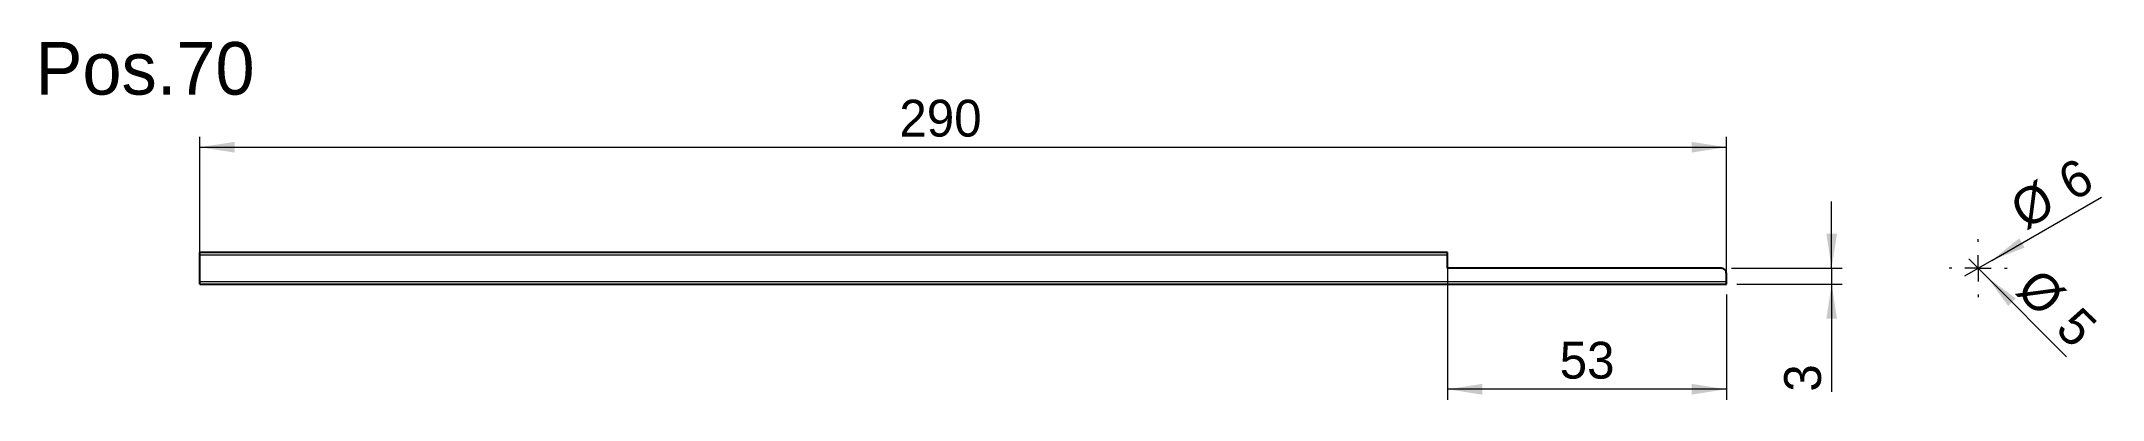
# Model space of a CAD drawing. Header units: metres. Extents: x 214 to 410, y 166 to 200.
import ezdxf

# ---------------------------------------------------------------- set-up
doc = ezdxf.new("R2010")
doc.units = ezdxf.units.M
doc.dimstyles.get("Standard").update_dxf_attribs({"dimtxt": 2.5, "dimasz": 2.5, "dimexe": 1.25, "dimexo": 0.625, "dimtad": 1, "dimcen": 2.5, "dimazin": 3, "dimtfac": 1, "dimtmove": 0, "dimatfit": 3})

# ---------------------------------------------------------------- blocks, each defined once
blk = doc.blocks.new('*D1')
at = {"color": 7, "linetype": 'Continuous', "lineweight": 18}
for p, q in [((228.77, 177.85), (228.77, 190.85)), ((373.77, 177.85), (373.77, 190.85)), ((228.77, 189.85), (373.77, 189.85))]:
    blk.add_line(p, q, dxfattribs=at)
for points in [[(228.77, 189.85), (232.08, 189.34), (232.08, 190.36)], [(373.77, 189.85), (370.47, 190.36), (370.47, 189.34)]]:
    blk.add_solid(points, dxfattribs=at)
at = {"color": 7, "linetype": 'Continuous', "lineweight": 18, "insert": (295.22, 194.36), "char_height": 3.5, "attachment_point": 1}
blk.add_mtext('290', dxfattribs=at)
blk = doc.blocks.new('*D2')
at = {"color": 7, "linetype": 'Continuous', "lineweight": 18}
for p, q in [((347.27, 178.6), (347.27, 165.85)), ((373.77, 175.85), (373.77, 165.85)), ((373.77, 166.85), (347.27, 166.85))]:
    blk.add_line(p, q, dxfattribs=at)
for points in [[(347.27, 166.85), (350.58, 166.34), (350.58, 167.36)], [(373.77, 166.85), (370.47, 167.36), (370.47, 166.34)]]:
    blk.add_solid(points, dxfattribs=at)
at = {"color": 7, "linetype": 'Continuous', "lineweight": 18, "insert": (357.94, 171.36), "char_height": 3.5, "attachment_point": 1}
blk.add_mtext('53', dxfattribs=at)
blk = doc.blocks.new('*D3')
at = {"color": 7, "linetype": 'Continuous', "lineweight": 18}
for p, q in [((383.77, 178.35), (383.77, 184.7)), ((374.27, 178.35), (384.77, 178.35)), ((383.77, 178.35), (383.77, 176.85)), ((374.77, 176.85), (384.77, 176.85)), ((383.77, 176.85), (383.77, 166.62))]:
    blk.add_line(p, q, dxfattribs=at)
for points in [[(383.77, 178.35), (384.28, 181.65), (383.27, 181.65)], [(383.77, 176.85), (383.27, 173.55), (384.28, 173.55)]]:
    blk.add_solid(points, dxfattribs=at)
at = {"color": 7, "linetype": 'Continuous', "lineweight": 18, "insert": (379.26, 166.62), "char_height": 3.5, "attachment_point": 1, "rotation": 90}
blk.add_mtext('3', dxfattribs=at)
blk = doc.blocks.new('*D4')
at = {"color": 7, "linetype": 'Continuous', "lineweight": 18}
for q in [(409.4, 185.11), (396.38, 177.6)]:
    blk.add_line((398.98, 179.1), q, dxfattribs=at)
blk.add_solid([(398.98, 179.1), (402.1, 180.31), (401.59, 181.19)], dxfattribs=at)
at = {"color": 7, "linetype": 'Continuous', "lineweight": 18, "char_height": 3.5, "attachment_point": 1, "rotation": 30}
for s, insert in [('6', (404.93, 187.68)), ('%%c', (400.39, 185))]:
    blk.add_mtext(s, dxfattribs=dict(at, insert=insert))
blk = doc.blocks.new('*D5')
at = {"color": 7, "linetype": 'Continuous', "lineweight": 18}
for q in [(396.8, 179.23), (406.09, 169.94)]:
    blk.add_line((398.57, 177.47), q, dxfattribs=at)
blk.add_solid([(398.57, 177.47), (400.54, 174.77), (401.26, 175.49)], dxfattribs=at)
at = {"color": 7, "linetype": 'Continuous', "lineweight": 18, "char_height": 3.5, "attachment_point": 1, "rotation": 315}
for s, insert in [('%%c', (403.61, 178.59)), ('5', (407.38, 174.9))]:
    blk.add_mtext(s, dxfattribs=dict(at, insert=insert))
blk = doc.blocks.new('SW_CENTERMARKSYMBOL_5')
at = {"color": 0, "linetype": 'Continuous', "lineweight": 0}
for p, q in [((0, 2.5), (0, 2.75)), ((-2.5, 0), (-2.75, 0)), ((0, 0), (-1.25, 0)), ((0, 0), (0, 1.25)), ((0, 0), (0, -1.25)), ((0, 0), (1.25, 0)), ((2.5, 0), (2.75, 0)), ((0, -2.5), (0, -2.75))]:
    blk.add_line(p, q, dxfattribs=at)

msp = doc.modelspace()

# ---------------------------------------------------------------- linework, layer by layer
at = {"color": 7, "linetype": 'Continuous', "lineweight": 25}
for p, q in [((347.273, 179.849), (228.773, 179.849)), ((228.773, 178.349), (228.773, 179.849)), ((228.773, 176.849), (228.773, 178.349)), ((347.273, 178.349), (347.273, 179.849)), ((373.273, 178.349), (347.273, 178.349)), ((228.773, 176.849), (373.773, 176.849)), ((373.773, 176.849), (373.773, 177.849))]:
    msp.add_line(p, q, dxfattribs=at)
at = {"color": 7, "lineweight": 18}
for p, q in [((347.273, 179.599), (228.773, 179.599)), ((228.773, 177.099), (373.773, 177.099))]:
    msp.add_line(p, q, dxfattribs=at)
at = {"color": 7, "linetype": 'Continuous', "lineweight": 25}
msp.add_open_spline([(373.773, 177.849), (373.773, 177.912), (373.761, 177.975), (373.713, 178.096), (373.676, 178.152), (373.584, 178.246), (373.528, 178.284), (373.406, 178.335), (373.34, 178.349), (373.273, 178.349)], degree=3, knots=[0, 0, 0, 0, 0.25, 0.25, 0.5, 0.5, 0.75, 0.75, 1, 1, 1, 1], dxfattribs=at)

# ---------------------------------------------------------------- block references
at = {"color": 7, "linetype": 'Continuous', "lineweight": 0}
msp.add_blockref('SW_CENTERMARKSYMBOL_5', (397.683, 178.349), dxfattribs=at)

# ---------------------------------------------------------------- texts
at = {"insert": (213.159, 199.849), "char_height": 5, "attachment_point": 1}
msp.add_mtext('Pos.70', dxfattribs=at)

# ---------------------------------------------------------------- dimensions: what is measured, and where the dimension line sits
at = {"color": 7, "linetype": 'Continuous', "lineweight": 18}
for base, p1, p2, picture, middle in [((373.773, 189.849), (228.773, 176.849), (373.773, 176.849), '*D1', (299.099, 189.849)), ((347.273, 166.849), (373.773, 176.849), (347.273, 179.599), '*D2', (360.523, 166.849))]:
    dim = msp.add_linear_dim(base=base, p1=p1, p2=p2, dimstyle='Standard', dxfattribs=at)
    dim.commit()
    dim.dimension.update_dxf_attribs({"geometry": picture, "text_midpoint": middle, "dimtype": 160})
for p1, p2, picture, middle in [((396.384, 177.599), (398.982, 179.099), '*D4', (406.319, 183.335)), ((396.799, 179.233), (398.566, 177.465), '*D5', (403.613, 172.418))]:
    dim = msp.add_diameter_dim_2p(p1=p1, p2=p2, dimstyle='Standard', dxfattribs=at)
    dim.commit()
    dim.dimension.update_dxf_attribs({"geometry": picture, "text_midpoint": middle, "dimtype": 163})
dim = msp.add_linear_dim(base=(383.773, 176.849), p1=(373.273, 178.349), p2=(373.773, 176.849), angle=90, dimstyle='Standard', dxfattribs=at)
dim.commit()
dim.dimension.update_dxf_attribs({"geometry": '*D3', "text_midpoint": (383.773, 167.913), "dimtype": 160})

doc.saveas('drawing.dxf')
